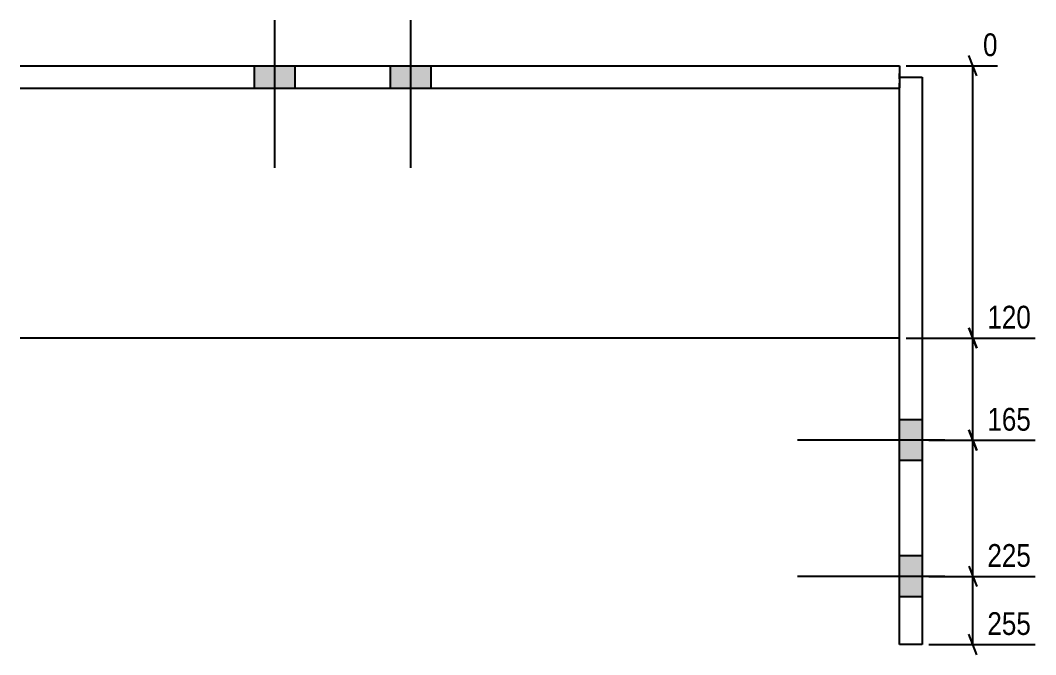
# Model space of a CAD drawing. Header units: millimetres. Extents: x 14 to 31641, y 3 to 1116.
# Drawn here: x 21894.2 to 22341.7, y 7.2 to 286.7 of the extents above; entities that cross this region are included whole.
import ezdxf

# ---------------------------------------------------------------- set-up
doc = ezdxf.new("R2010")
doc.units = ezdxf.units.MM
doc.linetypes.add('DXK_LINE_DOT2', pattern=[3.9198, 1.9599, -1.9599])
doc.layers.add('MÅLSÆTNING', color=7, linetype='Continuous')
doc.layers.add('STÅL', color=7, linetype='Continuous')
doc.styles.add('Arial Narrow', font='ARIALN.TTF', dxfattribs={"height": 0.2})

msp = doc.modelspace()

# ---------------------------------------------------------------- hatches: boundary and pattern name
at = {"layer": 'STÅL', "linetype": 'Continuous'}
for points in [[(21997.19, 256.7), (22015.19, 256.7), (22015.19, 266.7), (21997.19, 266.7)], [(22057.19, 256.7), (22075.19, 256.7), (22075.19, 266.7), (22057.19, 266.7)], [(22291.65, 92.7), (22291.65, 110.7), (22281.65, 110.7), (22281.65, 92.7)], [(22291.65, 32.7), (22291.65, 50.7), (22281.65, 50.7), (22281.65, 32.7)]]:
    msp.add_hatch(color=96, dxfattribs=at).paths.add_polyline_path(points)

# ---------------------------------------------------------------- linework, layer by layer
at = {"layer": 'MÅLSÆTNING', "color": 7, "linetype": 'Continuous'}
for p, q in [((22315.79, 262.2), (22312.19, 271.2)), ((22284.65, 266.7), (22324.89, 266.7)), ((22313.99, 146.7), (22313.99, 266.7)), ((22312.19, 151.2), (22315.79, 142.2)), ((22315.79, 142.2), (22312.19, 151.2)), ((22284.65, 146.7), (22341.51, 146.7)), ((22284.65, 146.7), (22341.51, 146.7)), ((22313.99, 101.7), (22313.99, 146.7)), ((22312.19, 106.2), (22315.79, 97.2)), ((22315.79, 97.2), (22312.19, 106.2)), ((22294.65, 101.7), (22341.51, 101.7)), ((22294.65, 101.7), (22341.51, 101.7)), ((22313.99, 41.7), (22313.99, 101.7)), ((22312.19, 46.2), (22315.79, 37.2)), ((22312.19, 46.2), (22315.79, 37.2)), ((22294.65, 41.7), (22341.51, 41.7)), ((22313.99, 11.7), (22313.99, 41.7)), ((22315.79, 7.2), (22312.19, 16.2)), ((22294.65, 11.7), (22341.51, 11.7))]:
    msp.add_line(p, q, dxfattribs=at)
at = {"layer": 'STÅL', "color": 96, "linetype": 'Continuous'}
for p, q in [((22006.19, 286.68), (22006.19, 221.68)), ((22066.19, 286.68), (22066.19, 221.68)), ((21997.19, 266.7), (21997.19, 256.7)), ((22015.19, 266.7), (22015.19, 256.7)), ((22057.19, 266.7), (22057.19, 256.7)), ((22075.19, 266.7), (22075.19, 256.7)), ((22291.65, 110.7), (22281.65, 110.7)), ((22301.65, 101.7), (22236.65, 101.7)), ((22291.65, 92.7), (22281.65, 92.7)), ((22291.65, 50.7), (22281.65, 50.7)), ((22301.65, 41.7), (22236.65, 41.7)), ((22291.65, 32.7), (22281.65, 32.7))]:
    msp.add_line(p, q, dxfattribs=at)
at = {"layer": 'STÅL', "color": 2, "linetype": 'Continuous'}
for p, q in [((21894.19, 266.7), (22281.65, 266.7)), ((22281.65, 266.7), (22281.65, 257)), ((22281.65, 261.7), (22291.65, 261.7)), ((22291.65, 261.7), (22291.65, 11.7)), ((22281.65, 256.7), (21894.19, 256.7)), ((22281.65, 11.7), (22281.65, 257)), ((22281.65, 146.7), (21894.19, 146.7)), ((22291.65, 11.7), (22281.65, 11.7))]:
    msp.add_line(p, q, dxfattribs=at)
at = {"layer": 'STÅL', "color": 7, "linetype": 'DXK_LINE_DOT2'}
for p, q in [((22281.65, 261.7), (22281.65, 263.2)), ((22281.65, 257), (22281.65, 261.7)), ((22281.65, 146.7), (22281.65, 257))]:
    msp.add_line(p, q, dxfattribs=at)

# ---------------------------------------------------------------- next in the draw order: wipeouts: each hides what was drawn before it
at = {"color": 0, "linetype": 'Continuous'}
for points in [[(22326.99, 268.8), (22326.99, 283.5), (22316.39, 283.5), (22316.39, 268.8)], [(22341.7, 148.8), (22341.7, 163.5), (22318.3, 163.5), (22318.3, 148.8)], [(22341.7, 103.8), (22341.7, 118.5), (22318.3, 118.5), (22318.3, 103.8)], [(22341.7, 43.8), (22341.7, 58.5), (22318.3, 58.5), (22318.3, 43.8)], [(22341.7, 13.8), (22341.7, 28.5), (22318.3, 28.5), (22318.3, 13.8)]]:
    msp.add_wipeout(points, dxfattribs=at).dxf.layer = 'MÅLSÆTNING'

# ---------------------------------------------------------------- next in the draw order: linework, layer by layer
at = {"layer": 'MÅLSÆTNING', "color": 7, "linetype": 'Continuous'}
msp.add_line((22294.65, 41.7), (22341.51, 41.7), dxfattribs=at)

# ---------------------------------------------------------------- next in the draw order: texts
at = {"layer": 'MÅLSÆTNING', "color": 3, "linetype": 'Continuous', "style": 'Arial Narrow'}
for s, height, p in [('0', 10.02, (22318.49, 270.9)), ('120', 10.021, (22320.4, 150.9)), ('165', 10.021, (22320.4, 105.9)), ('225', 10.021, (22320.4, 45.9)), ('255', 10.021, (22320.4, 15.9))]:
    msp.add_text(s, height=height, dxfattribs=at).set_placement(p)

doc.saveas('drawing.dxf')
